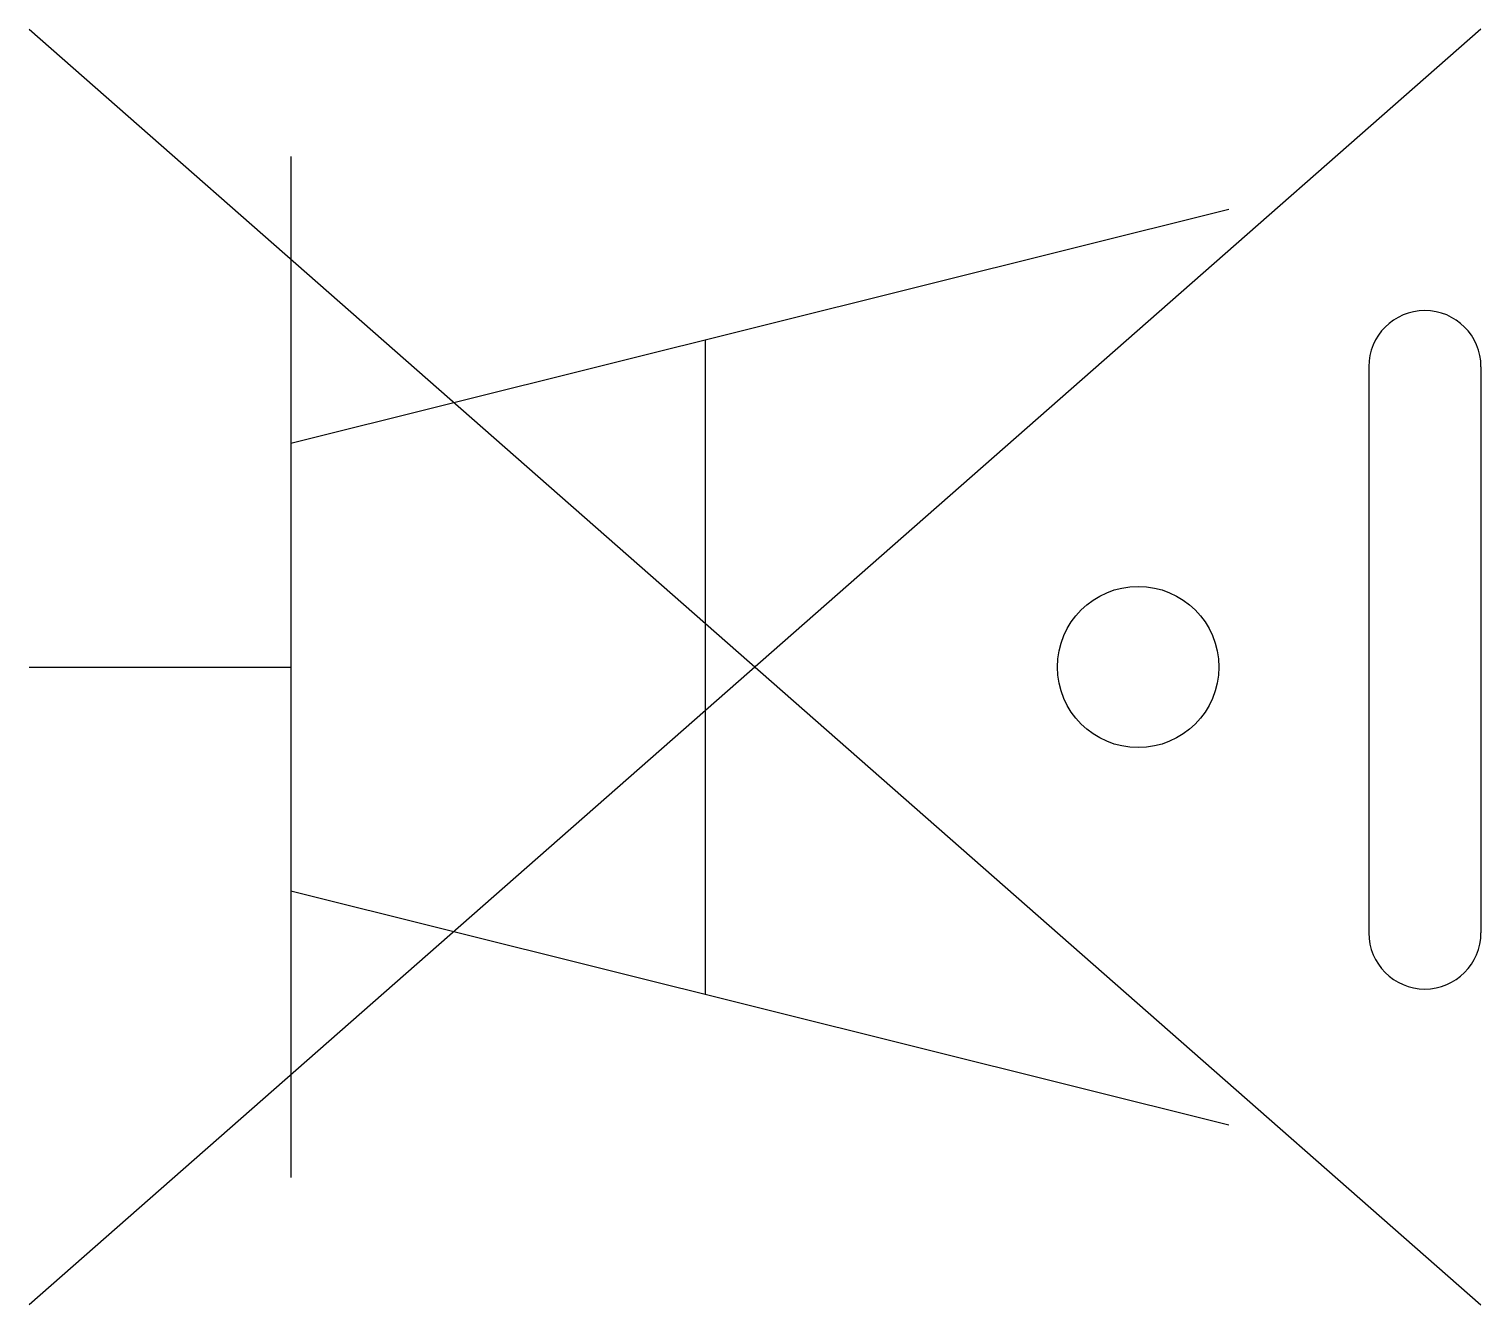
# Model space of a CAD drawing. Header units: metres. Extents: x 0 to 8.32, y -3.66 to 3.66.
import ezdxf

# ---------------------------------------------------------------- set-up
doc = ezdxf.new("R2010")
doc.units = ezdxf.units.M

msp = doc.modelspace()

# ---------------------------------------------------------------- linework, layer by layer
for p, q in [((8.3197, 3.6553), (0, -3.6553)), ((0, 3.6553), (8.3197, -3.6553)), ((1.5, 2.9243), (1.5, -2.9243)), ((1.5, 1.2825), (6.8744, 2.6225)), ((3.8744, 1.8745), (3.8744, -1.8745)), ((7.6767, 1.7207), (7.6767, -1.5235)), ((8.3197, 1.7207), (8.3197, -1.5235)), ((1.5, 1.2825), (1.5, -1.2825)), ((0, 0), (1.5, 0)), ((1.5, -1.2825), (6.8744, -2.6225))]:
    msp.add_line(p, q)
msp.add_circle((6.3554, 0), 0.462)
for centre, start, end in [((7.9982, 1.7207), 0, 180), ((7.9982, -1.5235), 180, 0)]:
    msp.add_arc(centre, 0.3215, start, end)

doc.saveas('drawing.dxf')
